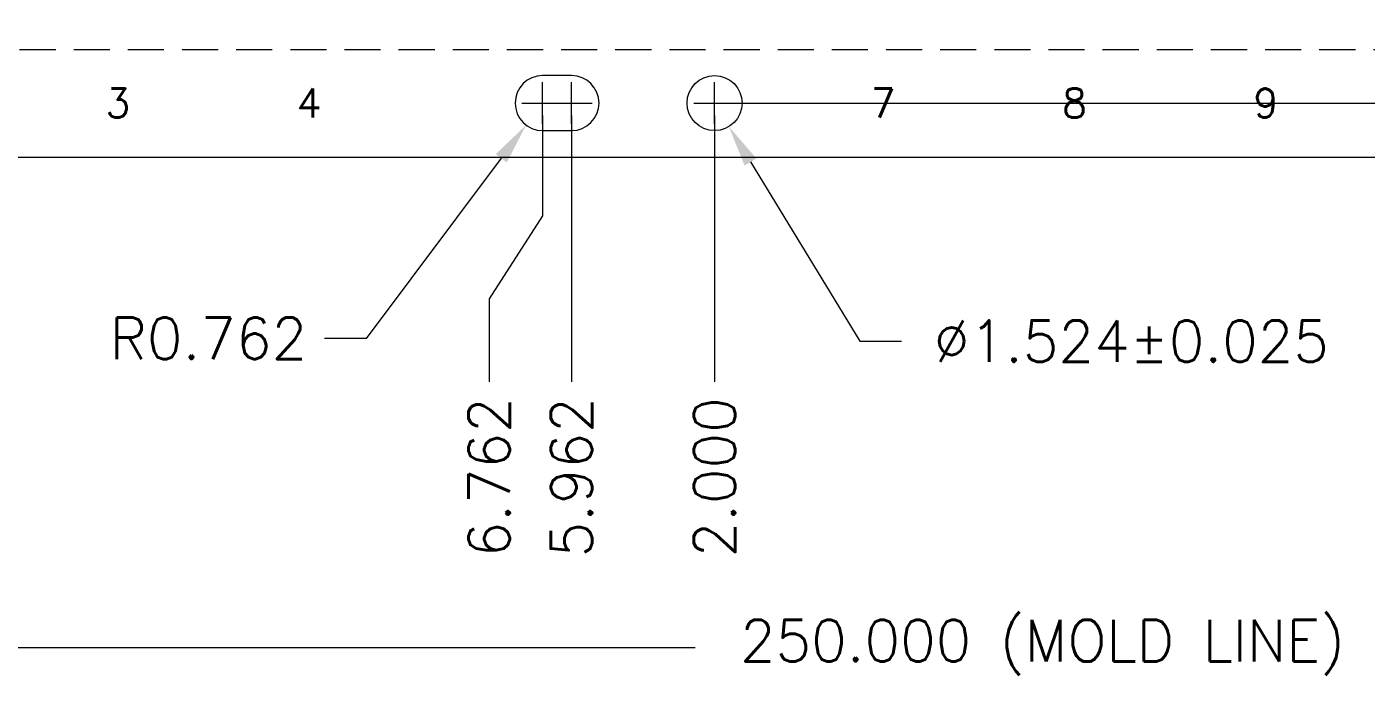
# Model space of a CAD drawing. Header units: millimetres. Extents: x 4066 to 4192, y 1600 to 1759.
# Drawn here: x 4108.54 to 4145.64, y 1654.88 to 1672.85 of the extents above; entities that cross this region are included whole.
import ezdxf

# ---------------------------------------------------------------- set-up
doc = ezdxf.new("R2010")
doc.units = ezdxf.units.MM
doc.linetypes.add('HIDDEN', pattern=[0.375, 0.25, -0.125])
doc.layers.add('1', color=7, linetype='Continuous')
doc.layers.add('1D', color=4, linetype='Continuous')
doc.layers.add('标注线', color=3, linetype='Continuous', lineweight=18)
doc.styles.add('SIMPLEX', font='SIMPLEX')
doc.styles.get("Standard").update_dxf_attribs({"font": 'SimSun.ttf'})
doc.styles.add('宋体', font='SimSun.ttf')
doc.dimstyles.new('ISO-25', dxfattribs={"dimtxt": 0.1, "dimasz": 0.08, "dimexe": 0.015, "dimexo": 0.015, "dimgap": 0.02, "dimtad": 0, "dimzin": 1, "dimdsep": 46, "dimtxsty": 'Standard', "dimcen": 0.1, "dimadec": 0, "dimazin": 0, "dimtfac": 1, "dimtmove": 0, "dimatfit": 3, "dimfxl": 1, "dimarcsym": 0})

# ---------------------------------------------------------------- blocks, each defined once
blk = doc.blocks.new('*D39')
at = {"layer": 'Defpoints', "color": 0, "transparency": 16777216}
for p in [(4129.593, 1745.709), (4094.843, 1673.221), (4096.641, 1661.293)]:
    blk.add_point(p, dxfattribs=at)
at = {"layer": '标注线', "color": 0, "lineweight": 5, "transparency": 16777216}
for p, q in [((4094.843, 1673.206), (4094.843, 1665.293)), ((4094.843, 1665.293), (4096.641, 1663.293)), ((4096.641, 1663.293), (4096.641, 1661.293))]:
    blk.add_line(p, q, dxfattribs=at)
at = {"layer": '标注线', "color": 0, "lineweight": 5, "transparency": 16777216, "insert": (4096.641, 1658.896), "char_height": 1.15, "attachment_point": 5, "rotation": 90}
blk.add_mtext('34.750', dxfattribs=at)

msp = doc.modelspace()

# ---------------------------------------------------------------- linework, layer by layer
at = {"layer": '1', "lineweight": 5}
msp.add_line((4166.8431, 1669.2214, 0.0291), (4091.3431, 1669.2214, 0.0291), dxfattribs=at)
at = {"layer": '1', "lineweight": 5, "elevation": 0.0291}
msp.add_lwpolyline([(4123.6311, 1669.9714, 1), (4123.6311, 1671.4954), (4122.8311, 1671.4954, 1), (4122.8311, 1669.9714)], format="xyb", close=True, dxfattribs=at)
at = {"layer": '1', "lineweight": 5}
msp.add_circle((4127.5931, 1670.7334, 0.0291), 0.762, dxfattribs=at)
at = {"layer": '1D', "linetype": 'HIDDEN', "lineweight": 5, "ltscale": 4}
msp.add_line((4090.3431, 1672.2214, 0.0291), (4167.0712, 1672.2214, 0.0291), dxfattribs=at)
at = {"layer": '1D', "lineweight": 5}
for p, q in [((4122.8311, 1670.1584, 0.0291), (4122.8311, 1671.3084, 0.0291)), ((4123.6311, 1670.1584, 0.0291), (4123.6311, 1671.3084, 0.0291)), ((4127.5931, 1670.1584, 0.0291), (4127.5931, 1671.3084, 0.0291)), ((4122.2561, 1670.7334, 0.0291), (4123.4061, 1670.7334, 0.0291)), ((4123.0561, 1670.7334, 0.0291), (4124.2061, 1670.7334, 0.0291)), ((4127.0181, 1670.7334, 0.0291), (4128.1681, 1670.7334, 0.0291))]:
    msp.add_line(p, q, dxfattribs=at)
at = {"layer": '标注线', "lineweight": 5}
for p, q in [((4127.9381, 1670.7334, 0.0291), (4171.9407, 1670.7334, 0.0291)), ((4122.8311, 1670.3884, 0.0291), (4122.8311, 1667.6083, 0.0291)), ((4123.6311, 1670.3884, 0.0291), (4123.6311, 1663.0083, 0.0291)), ((4127.5931, 1670.3884, 0.0291), (4127.5931, 1663.0083, 0.0291)), ((4121.684, 1669.2037, 0.0291), (4117.9428, 1664.2146, 0.0291)), ((4128.5886, 1669.101, 0.0291), (4131.6167, 1664.1355, 0.0291)), ((4122.8311, 1667.6083, 0.0291), (4121.3493, 1665.3083, 0.0291)), ((4121.3493, 1665.3083, 0.0291), (4121.3493, 1663.0083, 0.0291)), ((4117.9428, 1664.2146, 0.0291), (4116.7928, 1664.2146, 0.0291)), ((4131.6167, 1664.1355, 0.0291), (4132.7667, 1664.1355, 0.0291)), ((4095.8485, 1655.6484, 0.0291), (4127.055, 1655.6484, 0.0291))]:
    msp.add_line(p, q, dxfattribs=at)
for points in [[(4121.5307, 1669.3187, 0.0291), (4121.8374, 1669.0888, 0.0291), (4122.3739, 1670.1238, 0.0291)], [(4128.7522, 1669.2008, 0.0291), (4128.4249, 1669.0012, 0.0291), (4127.9898, 1670.0829, 0.0291)]]:
    msp.add_solid(points, dxfattribs=at)

# ---------------------------------------------------------------- texts
at = {"layer": '1D', "color": 1, "lineweight": 5, "char_height": 0.8, "attachment_point": 5, "style": '宋体'}
for s, insert in [('{\\Fsimplex|c0;3}', (4111.0635, 1670.7334, 0.0291)), ('{\\Fsimplex|c0;4}', (4116.3635, 1670.7334, 0.0291)), ('{\\Fsimplex|c0;7}', (4132.2635, 1670.7334, 0.0291)), ('{\\Fsimplex|c0;8}', (4137.5635, 1670.7334, 0.0291)), ('{\\Fsimplex|c0;9}', (4142.8635, 1670.7334, 0.0291))]:
    msp.add_mtext(s, dxfattribs=dict(at, insert=insert))
at = {"layer": '标注线', "lineweight": 5, "char_height": 1.15, "attachment_point": 5, "style": 'SIMPLEX'}
for s, insert in [('\\A1;R0.762', (4113.5728, 1664.2146, 0.0291)), ('\\A1;∅1.524±0.025', (4139.1398, 1664.1355, 0.0291)), ('250.000 (MOLD LINE)', (4136.6761, 1655.6484, 0.0291))]:
    msp.add_mtext(s, dxfattribs=dict(at, insert=insert))
at = {"layer": '标注线', "lineweight": 5, "char_height": 1.15, "attachment_point": 5, "rotation": 90, "style": 'SIMPLEX'}
for s, insert in [('\\A1;6.762', (4121.3493, 1660.3633, 0.0291)), ('\\A1;5.962', (4123.6311, 1660.3633, 0.0291)), ('\\A1;2.000', (4127.5931, 1660.3633, 0.0291))]:
    msp.add_mtext(s, dxfattribs=dict(at, insert=insert))

# ---------------------------------------------------------------- dimensions: what is measured, and where the dimension line sits
at = {"layer": '标注线', "lineweight": 5}
dim = msp.add_ordinate_dim(feature_location=(4094.8431, 1673.2214), offset=(1.7975, -11.9287), dtype=1, origin=(4129.5931, 1745.7094), dimstyle='ISO-25', override={"dimtxt": 1.15, "dimasz": 1, "dimdec": 3, "dimfxl": 0.0072, "dimlwe": 5, "dimarcsym": 2}, dxfattribs=at)
dim.commit()
dim.dimension.update_dxf_attribs({"geometry": '*D39', "text_midpoint": (4096.6406, 1658.8956)})

doc.saveas('drawing.dxf')
